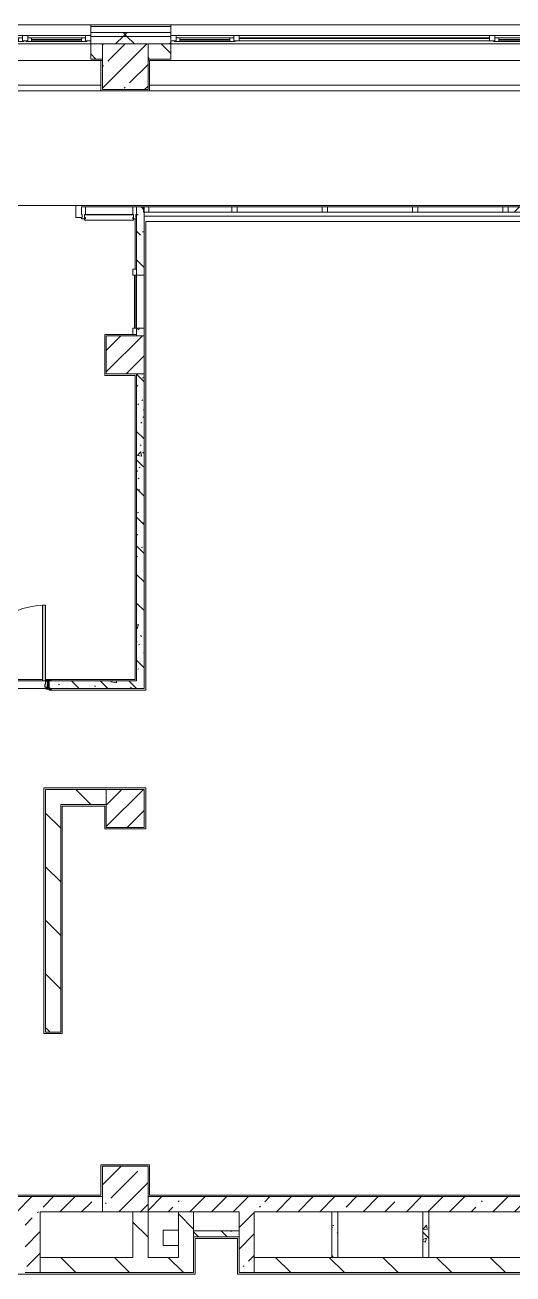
# Model space of a CAD drawing. Header units: millimetres. Extents: x 1322 to 199238, y -8553 to 29000.
# Drawn here: x 131368 to 137795, y 10880 to 27350 of the extents above; entities that cross this region are included whole.
import ezdxf

# ---------------------------------------------------------------- set-up
doc = ezdxf.new("R2010")
doc.units = ezdxf.units.MM
for name, color, linetype, lineweight, true_color in [('A-DOOR-5', 7, 'Continuous', 5, 0xe2e2e2), ('A-DOOR-6', 7, 'Continuous', 5, 0xaaaaaa), ('A-DOOR-FRAM-3', 7, 'Continuous', 5, 0xe2e2e2), ('A-DOOR-FRAM-4', 7, 'Continuous', 5, 0xaaaaaa), ('A-FLOR-2', 7, 'Continuous', 5, 0xaaaaaa), ('I-WALL-5', 7, 'Continuous', 5, 0x787878)]:
    doc.layers.add(name, color=color, linetype=linetype, lineweight=lineweight, true_color=true_color)
for name, color, linetype, lineweight in [('A-GLAZ-3', 7, 'Continuous', 5), ('A-GLAZ-CURT-2', 7, 'Continuous', 5), ('A-GLAZ-CWMG-2', 7, 'Continuous', 5), ('A-WALL', 7, 'Continuous', 9), ('A-WALL-4', 7, 'Continuous', 5), ('I-WALL-3', 7, 'Continuous', 5), ('S-COLS-1', 7, 'Continuous', 5)]:
    doc.layers.add(name, color=color, linetype=linetype, lineweight=lineweight)
pattern_1 = [(45, (72227.77, 0), (-285.1231, 285.1231), []), (45, (72512.9, 0), (-285.1231, 285.1231), [504.031, -100.806, 16.764, -84.042])]
pattern_2 = [(135, (72227.77, 0), (-377.1708, -377.1708), [533.4, -88.9, 17.78, -88.9]), (135, (72227.77, 376.94), (-377.1708, -377.1708), []), (50, (72227.77, 0), (637.6445, -55.7866), [66.675, -733.425]), (355, (72227.8, 0), (-123.3494, 668.699), [53.34, -586.74]), (100.451, (72280.9, -4.65), (514.299, 612.908), [56.665, -623.315]), (46.184, (72227.8, 177.8), (948.776, -147.15), [100.012, -1100.137]), (96.636, (72306.8, 165.5), (830.909, 865.997), [84.998, -934.973]), (351.184, (72227.8, 177.8), (830.918, 865.988), [80.01, -880.11]), (21, (72316.67, 133.35), (530.6506, -357.9283), [66.675, -733.425]), (326, (72316.7, 133.35), (216.308, 644.6585), [53.34, -586.74]), (71.451, (72360.9, 103.5), (746.9596, 286.7243), [56.665, -623.315]), (37.5, (72227.77, 0), (10.8105, 295.9426), [16.764, -562.864, 16.764, -578.866, -588.962]), (37.5, (72227.77, 0), (10.8105, 295.9426), [-1175.258, 16.764, -572.198]), (7.5, (72227.77, 0), (233.8692, 350.6318), [16.764, -322.834, 16.764, -549.529, -224.472]), (7.5, (72227.77, 0), (233.8692, 350.6318), [-905.891, 16.764, -207.708]), (327.5, (72029.52, 0), (474.5678, -20.0513), [16.764, -205.486, 16.764, -676.656, -920.115]), (327.5, (72029.52, 0), (474.5678, -20.0513), [-915.67, 16.764, -903.351]), (317.5, (71940.62, 0), (518.4522, 88.9934), [16.764, -272.161, 16.764, -443.738, -653.415]), (317.5, (71940.62, 0), (518.4522, 88.9934), [-749.427, 16.764, -636.651])]
pattern_3 = [(135, (72227.77, 0), (-353.5534, -353.5534), [])]
pattern_4 = [(45, (72227.77, 0), (-353.5534, 353.5534), []), (135, (72227.77, 0), (-353.5534, -353.5534), [])]

# ---------------------------------------------------------------- blocks, each defined once
blk = doc.blocks.new('Системная панель - Стекло - 70мм-31693610-1_10_3_птичка')
at = {"layer": 'A-GLAZ-CURT-2'}
h = blk.add_hatch(dxfattribs=at)
h.set_pattern_fill('FP_72', color=256, style=0, pattern_type=2)
h.set_pattern_definition([(225, (66547.5, 24415), (1414.214, -1414.214), [1000, -3000]), (225, (67547.5, 24915), (1414.214, -1414.214), [3000, -1000]), (225, (65547.5, 25415), (1414.214, -1414.214), [1000, -3000])])
h.paths.add_polyline_path([(-284, 35), (-543, 35), (-543, -35), (543, -35), (543, 35), (-258, 35)])
for p, q in [((543, 35), (-543, 35)), ((-543, 35), (-543, -35)), ((543, -35), (543, 35)), ((-543, -35), (543, -35))]:
    blk.add_line(p, q, dxfattribs=at)
blk = doc.blocks.new('Системная панель - Стекло - 70мм-31693619-1_10_3_птичка')
at = {"layer": 'A-GLAZ-CURT-2'}
for p, q in [((547.5, 35), (-547.5, 35)), ((-547.5, 35), (-547.5, -35)), ((547.5, -35), (547.5, 35)), ((-547.5, -35), (547.5, -35))]:
    blk.add_line(p, q, dxfattribs=at)
blk = doc.blocks.new('Прямоугольный импост - 50 x 70 мм-23766079-1_10_3_птичка')
at = {"layer": 'A-GLAZ-CWMG-2'}
for p, q in [((-35, 35), (35, 35)), ((-35, -35), (-35, 35)), ((35, 35), (35, -35)), ((35, -35), (-35, -35))]:
    blk.add_line(p, q, dxfattribs=at)
blk = doc.blocks.new('BSC_Колонна _Прямоугольная - 600х600-V155-1_10_3_птичка')
at = {"layer": 'S-COLS-1'}
h = blk.add_hatch(dxfattribs=at)
h.set_pattern_fill('FP_88', color=256, style=0, pattern_type=2)
h.set_pattern_definition([(45, (-60460, -12000), (-285.1231, 285.1231), []), (45, (-60174.88, -12000), (-285.1231, 285.1231), [504.031, -100.806, 16.764, -84.042])])
h.paths.add_polyline_path([(300, -300), (300, 300), (-300, 300), (-300, -300), (208, -300)])
for p, q in [((300, 300), (-300, 300)), ((-300, 300), (-300, -300)), ((300, -300), (300, 300)), ((-300, -300), (300, -300))]:
    blk.add_line(p, q, dxfattribs=at)
blk = doc.blocks.new('Системная панель - Стекло - 70мм-31693620-1_10_3_птичка')
at = {"layer": 'A-GLAZ-CURT-2'}
for p, q in [((560, 35), (-560, 35)), ((-560, 35), (-560, -35)), ((560, -35), (560, 35)), ((-560, -35), (560, -35))]:
    blk.add_line(p, q, dxfattribs=at)
blk = doc.blocks.new('Прямоугольный импост - 50 x 70 мм-V178-1_10_3_птичка')
at = {"layer": 'A-GLAZ-CWMG-2'}
for p, q in [((-35, 35), (35, 35)), ((-35, -35), (-35, 35)), ((35, 35), (35, -35)), ((35, -35), (-35, -35))]:
    blk.add_line(p, q, dxfattribs=at)
blk = doc.blocks.new('Прямоугольный импост - Импост структурный с накладкой - 160мм Темный-32302294-1_10_3_птичка')
at = {"layer": 'A-GLAZ-CWMG-2'}
for p, q in [((-25, 40), (-25, 140)), ((-25, 140), (25, 140)), ((-15, 40), (-25, 40)), ((-25, -17), (-25, 0)), ((-25, 0), (-15, 0)), ((-15, 0), (-15, 40)), ((15, 40), (15, 0)), ((25, 40), (15, 40)), ((15, 0), (25, 0)), ((25, 140), (25, 40)), ((25, 0), (25, -17)), ((25, -17), (-25, -17))]:
    blk.add_line(p, q, dxfattribs=at)
blk = doc.blocks.new('110_Дверь_СКБ_1Ст_Внутренняя1 - Д-11 1100x2100h_кладовые _все__ коридор _между помещениями блока столовой__ моечные _все_-V183-1_10_3_птичка')
at = {"layer": 'A-DOOR-5'}
h = blk.add_hatch(color=256, dxfattribs=at)
h.paths.add_polyline_path([(-487.5, -30), (-477.5, -30), (-477.5, 10), (-487.5, 10), (-487.5, 50), (-512.5, 50), (-512.5, -30)])
h.paths.add_polyline_path([(537.5, -30), (537.5, 50), (512.5, 50), (512.5, 10), (502.5, 10), (502.5, -30), (512.5, -30)])
at = {"layer": 'A-DOOR-6'}
h = blk.add_hatch(dxfattribs=at)
h.set_pattern_fill('FP_70', color=256, style=0, pattern_type=2)
h.set_pattern_definition([(135, (1751.41, 114.685), (-14.14214, -14.14214), []), (225, (1751.41, 114.685), (14.14214, -14.14214), [])])
h.paths.add_polyline_path([(562.5, -50), (562.5, 50), (537.5, 50), (537.5, -50)])
at = {"layer": 'A-DOOR-FRAM-3'}
for points in [[(512.5, 50), (512.5, 1050), (472.5, 1050), (472.5, 50), (492.5, 50)], [(-567.5, 50), (-497.5, 50), (-497.5, 58), (-567.5, 58)], [(592.5, 50), (592.5, 58), (522.5, 58), (522.5, 50), (562.5, 50)], [(-536.1, -58), (-497.5, -58), (-497.5, -50), (-567.5, -50), (-567.5, -58), (-537.5, -58)], [(-497.5, -50), (-497.5, -30), (-512.5, -30), (-512.5, -50)], [(522.5, -50), (537.5, -50), (537.5, -30), (522.5, -30)], [(592.5, -58), (592.5, -50), (522.5, -50), (522.5, -58), (562.5, -58)]]:
    blk.add_hatch(color=256, dxfattribs=at).paths.add_polyline_path(points)
at = {"layer": 'A-DOOR-FRAM-4'}
h = blk.add_hatch(dxfattribs=at)
h.set_pattern_fill('FP_71', color=256, style=0, pattern_type=2)
h.set_pattern_definition([(45, (-371.384, 114.685), (-14.1421, 14.1421), []), (135, (-371.384, 114.685), (-14.1421, -14.1421), [])])
h.paths.add_polyline_path([(-536.1, -50), (-512.5, -50), (-512.5, 50), (-537.5, 50), (-537.5, -50)])
at = {"layer": 'A-DOOR-6'}
for p, q in [((512.5, 1050), (472.5, 1050)), ((472.5, 1050), (472.5, 50)), ((512.5, 50), (512.5, 1050)), ((472.5, 50), (512.5, 50))]:
    blk.add_line(p, q, dxfattribs=at)
blk.add_arc((512.5, 50), 1000, 90, 180, dxfattribs=at)
at = {"layer": 'A-DOOR-FRAM-4'}
for p, q in [((-497.5, 58), (-567.5, 58)), ((-567.5, 58), (-567.5, 50)), ((-567.5, 50), (-497.5, 50)), ((-512.5, 50), (-537.5, 50)), ((-537.5, 50), (-537.5, -50)), ((-487.5, 50), (-512.5, 50)), ((-512.5, 50), (-512.5, -30)), ((-512.5, -50), (-512.5, 50)), ((-497.5, 50), (-512.5, 50)), ((-512.5, 50), (-512.5, 49)), ((-512.5, 49), (-497.5, 49)), ((-497.5, 50), (-497.5, 58)), ((-497.5, 49), (-497.5, 50)), ((-487.5, 10), (-487.5, 50)), ((-477.5, 10), (-487.5, 10)), ((-477.5, -30), (-477.5, 10)), ((512.5, 10), (502.5, 10)), ((502.5, 10), (502.5, -30)), ((512.5, 50), (512.5, 10)), ((537.5, 50), (512.5, 50)), ((592.5, 58), (522.5, 58)), ((522.5, 58), (522.5, 50)), ((537.5, 50), (522.5, 50)), ((522.5, 50), (522.5, 49)), ((522.5, 50), (592.5, 50)), ((522.5, 49), (537.5, 49)), ((537.5, -30), (537.5, 50)), ((562.5, 50), (537.5, 50)), ((537.5, 50), (537.5, -50)), ((537.5, 49), (537.5, 50)), ((562.5, -50), (562.5, 50)), ((592.5, 50), (592.5, 58)), ((-497.5, -50), (-567.5, -50)), ((-567.5, -50), (-567.5, -58)), ((-567.5, -58), (-497.5, -58)), ((-537.5, -50), (-512.5, -50)), ((-512.5, -30), (-477.5, -30)), ((-497.5, -30), (-512.5, -30)), ((-512.5, -30), (-512.5, -50)), ((-512.5, -50), (-497.5, -50)), ((-497.5, -50), (-497.5, -30)), ((-497.5, -58), (-497.5, -50)), ((502.5, -30), (537.5, -30)), ((537.5, -30), (522.5, -30)), ((522.5, -30), (522.5, -50)), ((522.5, -50), (537.5, -50)), ((592.5, -50), (522.5, -50)), ((522.5, -50), (522.5, -58)), ((522.5, -58), (592.5, -58)), ((537.5, -50), (537.5, -30)), ((537.5, -50), (562.5, -50)), ((592.5, -58), (592.5, -50))]:
    blk.add_line(p, q, dxfattribs=at)
blk = doc.blocks.new('Системная панель - Стекло - 70мм-V191-1_10_3_птичка')
at = {"layer": 'A-GLAZ-CURT-2'}
for p, q in [((560, 35), (-560, 35)), ((-560, 35), (-560, -35)), ((560, -35), (560, 35)), ((-560, -35), (560, -35))]:
    blk.add_line(p, q, dxfattribs=at)
blk = doc.blocks.new('120_Окно_СКБ_2Ст - 120_Окно_СКБ_2Ст 2300х2400 _мал створка справа_-19949978-1_10_3_птичка')
at = {"layer": 'A-GLAZ-3'}
for p, q in [((-1150, -75), (-1150, -5)), ((-1150, -5), (-1080, -5)), ((1150, -5), (-1150, -5)), ((-1080, -75), (-1150, -75)), ((-1150, -75), (-1100, -75)), ((-1080, -75), (-1100, -75)), ((-1100, -75), (-1100, -85)), ((-1100, -85), (270, -85)), ((270, -85), (-1100, -85)), ((-1080, -5), (-1080, -75)), ((250, -35), (-1080, -35)), ((-1080, -35), (-1080, -75)), ((-1030, -85), (-1030, -35)), ((-1030, -55), (200, -55)), ((200, -65), (-1030, -65)), ((200, -85), (200, -35)), ((250, -75), (250, -5)), ((250, -5), (320, -5)), ((250, -75), (250, -35)), ((320, -75), (250, -75)), ((270, -75), (250, -75)), ((270, -75), (300, -75)), ((270, -85), (270, -75)), ((320, -75), (300, -75)), ((300, -75), (300, -85)), ((300, -85), (1100, -85)), ((1100, -85), (300, -85)), ((320, -5), (320, -75)), ((1080, -35), (320, -35)), ((320, -35), (320, -75)), ((370, -85), (370, -35)), ((370, -55), (1030, -55)), ((1030, -65), (370, -65)), ((1030, -85), (1030, -35)), ((1080, -75), (1080, -5)), ((1080, -5), (1150, -5)), ((1080, -75), (1080, -35)), ((1150, -75), (1080, -75)), ((1100, -75), (1080, -75)), ((1100, -75), (1150, -75)), ((1100, -85), (1100, -75)), ((1150, -5), (1150, -75))]:
    blk.add_line(p, q, dxfattribs=at)
blk = doc.blocks.new('120_Окно_СКБ_3Ст - 120_Окно_СКБ_3Ст_5100-21641134-1_10_3_птичка')
at = {"layer": 'A-GLAZ-3'}
for p, q in [((-2550, -75), (-2550, -5)), ((-2550, -5), (-2480, -5)), ((2550, -5), (-2550, -5)), ((-2480, -75), (-2550, -75)), ((-2550, -75), (-2500, -75)), ((-2480, -75), (-2500, -75)), ((-2500, -75), (-2500, -85)), ((-2500, -85), (-1700, -85)), ((-1700, -85), (-2500, -85)), ((-2480, -5), (-2480, -75)), ((-1720, -35), (-2480, -35)), ((-2480, -35), (-2480, -75)), ((-2430, -85), (-2430, -35)), ((-2430, -55), (-1770, -55)), ((-1770, -65), (-2430, -65)), ((-1770, -85), (-1770, -35)), ((-1720, -75), (-1720, -5)), ((-1720, -5), (-1650, -5)), ((-1720, -75), (-1720, -35)), ((-1650, -75), (-1720, -75)), ((-1700, -75), (-1720, -75)), ((-1700, -75), (1700, -75)), ((-1700, -85), (-1700, -75)), ((-1650, -5), (-1650, -75)), ((1650, -35), (-1650, -35)), ((1650, -45), (-1650, -45)), ((1650, -75), (1650, -5)), ((1650, -5), (1720, -5)), ((1720, -75), (1650, -75)), ((1720, -75), (1700, -75)), ((1700, -75), (1700, -85)), ((1700, -85), (2500, -85)), ((2500, -85), (1700, -85)), ((1720, -5), (1720, -75)), ((2480, -35), (1720, -35)), ((1720, -35), (1720, -75)), ((1770, -85), (1770, -35)), ((1770, -55), (2430, -55)), ((2430, -65), (1770, -65)), ((2430, -85), (2430, -35)), ((2480, -75), (2480, -5)), ((2480, -5), (2550, -5)), ((2480, -75), (2480, -35)), ((2550, -75), (2480, -75)), ((2500, -75), (2480, -75)), ((2500, -75), (2550, -75)), ((2500, -85), (2500, -75)), ((2550, -5), (2550, -75))]:
    blk.add_line(p, q, dxfattribs=at)
blk = doc.blocks.new('BSC_Колонна _Прямоугольная - 500х500-V228-1_10_3_птичка')
at = {"layer": 'S-COLS-1'}
h = blk.add_hatch(dxfattribs=at)
h.set_pattern_fill('FP_142', color=256, style=0, pattern_type=2)
h.set_pattern_definition([(45, (-60460, -17020), (-285.1231, 285.1231), []), (45, (-60174.88, -17020), (-285.1231, 285.1231), [504.031, -100.806, 16.764, -84.042])])
h.paths.add_polyline_path([(189, -250), (250, -250), (250, 250), (-250, 250), (-250, -250), (-239, -250)])
for p, q in [((250, 250), (-250, 250)), ((-250, 250), (-250, -250)), ((250, -250), (250, 250)), ((-250, -250), (250, -250))]:
    blk.add_line(p, q, dxfattribs=at)
blk = doc.blocks.new('BSC_Колонна _Прямоугольная - 500х500-V229-1_10_3_птичка')
at = {"layer": 'S-COLS-1'}
h = blk.add_hatch(dxfattribs=at)
h.set_pattern_fill('FP_143', color=256, style=0, pattern_type=2)
h.set_pattern_definition([(45, (-60460, -23000), (-285.1231, 285.1231), []), (45, (-60174.88, -23000), (-285.1231, 285.1231), [504.031, -100.806, 16.764, -84.042])])
h.paths.add_polyline_path([(130, -250), (250, -250), (248, 250), (-250, 249), (-250, -250), (-239, -250)])
for p, q in [((250, 250), (-250, 250)), ((-250, 250), (-250, -250)), ((250, -250), (250, 250)), ((-250, -250), (250, -250))]:
    blk.add_line(p, q, dxfattribs=at)
blk = doc.blocks.new('Штора противопожарная_Рен - ШТ_700х700-22567375-1_10_3_птичка')
at = {"layer": 'A-DOOR-6'}
for p, q in [((-430, 100), (-350, 100)), ((-430, 50), (-430, 100)), ((-350, 50), (-430, 50)), ((-350, 100), (-350, 50)), ((-350, 78), (350, 78)), ((-350, 73), (-350, 78)), ((350, 73), (-350, 73)), ((350, 100), (430, 100)), ((350, 50), (350, 100)), ((350, 78), (350, 73)), ((430, 50), (350, 50)), ((430, 100), (430, 50))]:
    blk.add_line(p, q, dxfattribs=at)
blk = doc.blocks.new('Системная панель - Стекло - 70мм-32304938-1_10_3_птичка')
at = {"layer": 'A-GLAZ-CURT-2'}
h = blk.add_hatch(dxfattribs=at)
h.set_pattern_fill('FP_170', color=256, style=0, pattern_type=2)
h.set_pattern_definition([(225, (60747.5, 24310), (1414.214, -1414.214), [1000, -3000]), (225, (61747.5, 24810), (1414.214, -1414.214), [3000, -1000]), (225, (59747.5, 25310), (1414.214, -1414.214), [1000, -3000])])
h.paths.add_polyline_path([(322, 35), (-323, 35), (-323, -35), (322, -35), (322, 18)])
for p, q in [((322, 35), (-323, 35)), ((-323, 35), (-323, -35)), ((322, -35), (322, 35)), ((-323, -35), (322, -35))]:
    blk.add_line(p, q, dxfattribs=at)
blk = doc.blocks.new('Прямоугольный импост - Импост структурный с накладкой - 160мм Темный-32304618-1_10_3_птичка')
at = {"layer": 'A-GLAZ-CWMG-2'}
for p, q in [((59935, 24950), (60560, 24950)), ((59935, 24850), (60560, 24850))]:
    blk.add_line(p, q, dxfattribs=at)
blk = doc.blocks.new('Системная панель - Стекло - 70мм-V258-1_10_3_птичка')
at = {"layer": 'A-GLAZ-CURT-2'}
for p, q in [((560, 35), (-560, 35)), ((-560, 35), (-560, -35)), ((560, -35), (560, 35)), ((-560, -35), (560, -35))]:
    blk.add_line(p, q, dxfattribs=at)
blk = doc.blocks.new('Прямоугольный импост - Импост структурный с накладкой - 160мм Темный-32302318-1_10_3_птичка')
at = {"layer": 'A-GLAZ-CWMG-2'}
for p, q in [((0, 140), (-50, 140)), ((-50, 140), (-50, 40)), ((-50, 40), (-40, 40)), ((-40, 0), (-50, 0)), ((-50, 0), (-50, -17)), ((-40, 40), (-40, 0)), ((-10, 0), (-10, 40)), ((-10, 40), (0, 40)), ((0, 0), (-10, 0)), ((0, 40), (0, 140)), ((0, -17), (0, 0)), ((-50, -17), (0, -17))]:
    blk.add_line(p, q, dxfattribs=at)
blk = doc.blocks.new('Зашивка приборов отопления9 - Зашивка приборов отопления-33277916-1_10_3_птичка')
at = {"layer": 'A-WALL-4'}
for p, q in [((51570, 26880), (51570, 26555)), ((54140, 26880), (51570, 26880)), ((54140, 26555), (54140, 26880)), ((51570, 26555), (54140, 26555)), ((54140, 26555), (51570, 26555)), ((51570, 26555), (51570, 26480)), ((54140, 26480), (54140, 26555)), ((51570, 26480), (54140, 26480))]:
    blk.add_line(p, q, dxfattribs=at)
blk = doc.blocks.new('Зашивка приборов отопления10 - Зашивка приборов отопления-33278020-1_10_3_птичка')
at = {"layer": 'A-WALL-4'}
for p, q in [((51570, 26880), (51570, 26555)), ((56926, 26880), (51570, 26880)), ((56926, 26555), (56926, 26880)), ((51570, 26555), (56926, 26555)), ((56930, 26555), (51570, 26555)), ((51570, 26555), (51570, 26480)), ((56930, 26480), (56930, 26555)), ((51570, 26480), (56930, 26480))]:
    blk.add_line(p, q, dxfattribs=at)

msp = doc.modelspace()

# ---------------------------------------------------------------- hatches: boundary and pattern name
at = {"layer": 'A-WALL-4'}
h = msp.add_hatch(dxfattribs=at)
h.set_pattern_fill('FP_56', color=256, style=0, pattern_type=2)
h.set_pattern_definition(pattern_4)
h.paths.add_polyline_path([(155652.9, 27200), (157197.8, 27200), (157197.8, 27250), (152577.8, 27250), (152577.8, 27200), (155452.9, 27200)])
h.paths.add_polyline_path([(143037.8, 27200), (143037.8, 27250), (140437.8, 27250), (140437.8, 27200), (142537.8, 27200)])
h.paths.add_polyline_path([(138987.8, 27200), (139337.8, 27200), (139337.8, 27250), (138387.8, 27250), (138387.8, 27200)])
h.paths.add_polyline_path([(145137.8, 27200), (146477.8, 27200), (146477.8, 27250), (145137.8, 27250), (145137.8, 27210)])
h.paths.add_polyline_path([(149477.8, 27200), (149477.8, 27250), (148577.8, 27250), (148577.8, 27200), (148977.8, 27200)])
h.paths.add_polyline_path([(129932.8, 27200), (129932.8, 27250), (129087.8, 27250), (129087.8, 27200)])
h.paths.add_polyline_path([(132449, 27200), (133287.8, 27200), (133287.8, 27250), (132232.8, 27250), (132232.8, 27200)])
h.paths.add_polyline_path([(120987.8, 27200), (120987.8, 27250), (119887.8, 27250), (119887.8, 27200), (120387.8, 27200)])
h.paths.add_polyline_path([(126987.8, 27200), (126987.8, 27250), (126087.8, 27250), (126087.8, 27200), (126869.5, 27200)])
h.paths.add_polyline_path([(123987.8, 27200), (123987.8, 27250), (123087.8, 27250), (123087.8, 27200)])
h.paths.add_polyline_path([(116787.8, 27200), (116787.8, 27250), (114387.8, 27250), (114387.8, 27200), (115710.3, 27200)])
h = msp.add_hatch(dxfattribs=at)
h.set_pattern_fill('FP_56', color=256, style=0, pattern_type=2)
h.set_pattern_definition(pattern_4)
h.paths.add_polyline_path([(114987.8, 27100), (116787.8, 27100), (116787.8, 27200), (114387.8, 27200), (114387.8, 27100)])
h.paths.add_polyline_path([(132987.8, 27100), (133287.8, 27100), (133287.8, 27200), (132232.8, 27200), (132232.8, 27100), (132449, 27100)])
h.paths.add_polyline_path([(156327.8, 27100), (157197.8, 27100), (157193.2, 27200), (152577.8, 27198.1), (152577.8, 27100), (155652.9, 27100)])
h.paths.add_polyline_path([(123627.8, 27100), (123987.8, 27100), (123987.8, 27200), (123087.8, 27200), (123087.8, 27100)])
h.paths.add_polyline_path([(126087.8, 27100), (126987.8, 27100), (126987.8, 27200), (126087.8, 27200), (126087.8, 27140)])
h.paths.add_polyline_path([(120087.8, 27100), (120987.8, 27100), (120987.8, 27200), (119887.8, 27200), (119887.8, 27100)])
h.paths.add_polyline_path([(139337.8, 27100), (139337.8, 27102), (139305.8, 27102), (139305.8, 27110), (139337.8, 27110), (139337.8, 27200), (138387.8, 27200), (138387.8, 27100), (139305.8, 27100)])
h.paths.add_polyline_path([(129932.8, 27100), (129932.8, 27200), (129087.8, 27200), (129087.8, 27100), (129577.8, 27100)])
h.paths.add_polyline_path([(148977.8, 27100), (149477.8, 27100), (149477.8, 27200), (148577.8, 27200), (148577.8, 27100)])
h.paths.add_polyline_path([(140469.8, 27100), (143037.8, 27100), (143037.8, 27200), (140437.8, 27200), (140437.8, 27110), (140469.8, 27110), (140469.8, 27102), (140437.8, 27100)])
h.paths.add_polyline_path([(145767.8, 27100), (146477.8, 27100), (146477.8, 27200), (145137.8, 27200), (145137.8, 27100)])
h = msp.add_hatch(dxfattribs=at)
h.set_pattern_fill('FP_67', color=256, style=0, pattern_type=2)
h.set_pattern_definition([(135, (72227.77, 0), (-176.7767, -176.7767), [])])
h.paths.add_polyline_path([(120387.8, 26900), (120387.8, 27100), (119887.8, 27100), (119887.8, 26900), (120359.9, 26900)])
h.paths.add_polyline_path([(114987.8, 26900), (116787.8, 26900), (116787.8, 27100), (114987.8, 27100), (114987.8, 27061.4)])
h.paths.add_polyline_path([(123627.8, 26900), (123987.8, 26900), (123987.8, 27100), (123087.8, 27100), (123087.8, 26900), (123569.6, 26900)])
h.paths.add_polyline_path([(126087.8, 26900), (126387.8, 26900), (126387.8, 27100), (126087.8, 27100), (126087.8, 26969.4)])
h.paths.add_polyline_path([(152877.8, 26900), (152877.8, 27100), (152577.8, 27100), (152577.8, 26900)])
h.paths.add_polyline_path([(133287.8, 26900), (133287.8, 27100), (132987.8, 27100), (132987.8, 26900)])
h.paths.add_polyline_path([(148977.8, 26900), (148977.8, 27100), (148577.8, 27100), (148577.8, 26900), (148656, 26900)])
h.paths.add_polyline_path([(139287.8, 26900), (139287.8, 27100), (138987.8, 27100), (138987.8, 26900)])
h.paths.add_polyline_path([(132232.8, 26900), (132387.8, 26900), (132387.8, 27100), (132232.8, 27100), (132232.8, 26936.5)])
h.paths.add_polyline_path([(140433.8, 26900), (142537.8, 26900), (142537.8, 27100), (140433.8, 27100), (140433.8, 27091.3)])
h.paths.add_polyline_path([(146477.8, 26900), (146477.8, 27100), (146267.8, 27100), (146267.8, 26900)])
h.paths.add_polyline_path([(145767.8, 26900), (145767.8, 27100), (145137.8, 27100), (145137.8, 26900)])
h.paths.add_polyline_path([(129087.8, 26900), (129932.8, 26900), (129932.8, 27100), (129087.8, 27100), (129087.8, 27091.3)])
at = {"layer": 'I-WALL-3'}
h = msp.add_hatch(dxfattribs=at)
h.set_pattern_fill('FP_66', color=256, style=0, pattern_type=2)
h.set_pattern_definition(pattern_3)
h.paths.add_polyline_path([(131637.8, 17070), (132437.8, 17070), (132437.8, 17270), (131637.8, 17265)])
h = msp.add_hatch(dxfattribs=at)
h.set_pattern_fill('FP_66', color=256, style=0, pattern_type=2)
h.set_pattern_definition(pattern_3)
h.paths.add_polyline_path([(131637.8, 14070), (131837.8, 14070), (131837.8, 17070), (131637.8, 17070), (131637.8, 14073.4)])
h = msp.add_hatch(dxfattribs=at)
h.set_pattern_fill('FP_36', color=256, style=0, pattern_type=2)
h.set_pattern_definition(pattern_1)
h.paths.add_polyline_path([(131367.8, 11700), (132387.8, 11700), (132387.8, 11900), (126987.8, 11900), (126987.8, 11700), (130589.2, 11700)])
h.paths.add_polyline_path([(124079.7, 11700), (126387.8, 11700), (126387.8, 11900), (123937.8, 11900), (123937.8, 11700)])
h = msp.add_hatch(dxfattribs=at)
h.set_pattern_fill('FP_36', color=256, style=0, pattern_type=2)
h.set_pattern_definition(pattern_1)
h.paths.add_polyline_path([(134308.9, 11700), (138387.8, 11700), (138387.8, 11900), (132987.8, 11900), (132987.8, 11700), (134187.8, 11700)])
h = msp.add_hatch(dxfattribs=at)
h.set_pattern_fill('FP_36', color=256, style=0, pattern_type=2)
h.set_pattern_definition(pattern_1)
h.paths.add_polyline_path([(131367.8, 10900), (131567.8, 10900), (131567.8, 11700), (131367.8, 11700), (131367.8, 10980)])
h = msp.add_hatch(dxfattribs=at)
h.set_pattern_fill('FP_66', color=256, style=0, pattern_type=2)
h.set_pattern_definition(pattern_3)
h.paths.add_polyline_path([(132987.8, 11100), (132987.8, 11700), (132787.8, 11700), (132787.8, 11100)])
h = msp.add_hatch(dxfattribs=at)
h.set_pattern_fill('FP_66', color=256, style=0, pattern_type=2)
h.set_pattern_definition(pattern_3)
h.paths.add_polyline_path([(133587.8, 11100), (133587.8, 11700), (133387.8, 11700), (133387.8, 11100), (133531.4, 11100)])
h = msp.add_hatch(dxfattribs=at)
h.set_pattern_fill('FP_36', color=256, style=0, pattern_type=2)
h.set_pattern_definition(pattern_1)
h.paths.add_polyline_path([(134387.8, 10900), (134387.8, 11700), (134187.8, 11700), (134187.8, 10900)])
h = msp.add_hatch(dxfattribs=at)
h.set_pattern_fill('FP_66', color=256, style=0, pattern_type=2)
h.set_pattern_definition(pattern_3)
h.paths.add_polyline_path([(131567.8, 10900), (133587.8, 10900), (133587.8, 11100), (131567.8, 11100), (131567.8, 10994)])
h = msp.add_hatch(dxfattribs=at)
h.set_pattern_fill('FP_66', color=256, style=0, pattern_type=2)
h.set_pattern_definition(pattern_3)
h.paths.add_polyline_path([(145187.6, 10900), (145767.8, 10900), (145767.8, 11100), (145157.6, 11100), (145157.6, 10900)])
h.paths.add_polyline_path([(138987.8, 10900), (140896.6, 10900), (140896.6, 11100), (138987.8, 11100), (138987.8, 10994)])
h.paths.add_polyline_path([(138787.8, 10900), (138787.8, 11100), (134387.8, 11100), (134387.8, 10900), (136168.8, 10900)])
h.paths.add_polyline_path([(141846.6, 10900), (144207.6, 10900), (144207.6, 11100), (141846.6, 11100), (141846.6, 10994)])
at = {"layer": 'I-WALL-5'}
h = msp.add_hatch(dxfattribs=at)
h.set_pattern_fill('FP_65', color=256, style=0, pattern_type=2)
h.set_pattern_definition(pattern_2)
h.paths.add_polyline_path([(132937.8, 18600), (132937.8, 22750), (132837.8, 22750), (132837.8, 18600), (132925.2, 18600)])
h.paths.add_polyline_path([(132837.8, 23250), (132937.8, 23250), (132937.8, 23350), (132837.8, 23350), (132837.8, 23270)])
h.paths.add_polyline_path([(132837.8, 24050), (132937.8, 24050), (132937.8, 24950), (132837.8, 24950), (132837.8, 24130)])
h = msp.add_hatch(dxfattribs=at)
h.set_pattern_fill('FP_65', color=256, style=0, pattern_type=2)
h.set_pattern_definition(pattern_2)
h.paths.add_polyline_path([(132817.8, 18600), (132837.8, 18600), (132837.8, 18700), (131687.8, 18700), (131687.8, 18600), (132449, 18600)])
h.paths.add_polyline_path([(130357.8, 18600), (130587.8, 18600), (130587.8, 18700), (130357.8, 18700)])
h = msp.add_hatch(dxfattribs=at)
h.set_pattern_fill('FP_65', color=256, style=0, pattern_type=2)
h.set_pattern_definition(pattern_2)
h.paths.add_polyline_path([(135407.8, 11100), (135487.8, 11100), (135487.8, 11700), (135407.8, 11700), (135407.8, 11457)])
h = msp.add_hatch(dxfattribs=at)
h.set_pattern_fill('FP_65', color=256, style=0, pattern_type=2)
h.set_pattern_definition(pattern_2)
h.paths.add_polyline_path([(136607.8, 11100), (136687.8, 11100), (136687.8, 11700), (136607.8, 11700), (136607.8, 11457)])
h = msp.add_hatch(dxfattribs=at)
h.set_pattern_fill('FP_65', color=256, style=0, pattern_type=2)
h.set_pattern_definition(pattern_2)
h.paths.add_polyline_path([(134187.8, 11370), (134187.8, 11450), (133587.8, 11450), (133587.8, 11370), (134167.8, 11370)])
at = {"layer": 'S-COLS-1'}
h = msp.add_hatch(dxfattribs=at)
h.set_pattern_fill('FP_36', color=256, style=0, pattern_type=2)
h.set_pattern_definition(pattern_1)
h.paths.add_polyline_path([(132449, 26500), (132987.8, 26500), (132987.8, 27100), (132387.8, 27100), (132387.8, 26500), (132414.9, 26500)])

# ---------------------------------------------------------------- linework, layer by layer
at = {"layer": 'A-FLOR-2'}
for p, q in [((133007.8, 26480), (132367.8, 26480)), ((130177.8, 24970), (139007.8, 24970)), ((132037.8, 24810), (132037.8, 24970)), ((132112.8, 24810), (132037.8, 24810)), ((132817.8, 24130), (132817.8, 24791.7)), ((138867.8, 24760), (132957.8, 24760)), ((132957.8, 24760), (132957.8, 18580)), ((132817.8, 23350), (132817.8, 24050)), ((132417.8, 22730), (132417.8, 23270)), ((132417.8, 23270), (132787.8, 23270)), ((132817.8, 22730), (132417.8, 22730)), ((132817.8, 18720), (132817.8, 22730)), ((131597.8, 18720), (130377.8, 18720)), ((132817.8, 18720), (131637.8, 18720)), ((131687.8, 18708), (131687.8, 18720)), ((131687.8, 18580), (131687.8, 18592)), ((132957.8, 18580), (131687.8, 18580)), ((131617.8, 14050), (131617.8, 17290)), ((131617.8, 17290), (132957.8, 17290)), ((132957.8, 17290), (132957.8, 16750)), ((132417.8, 17050), (131857.8, 17050)), ((131857.8, 17050), (131857.8, 14050)), ((132417.8, 16750), (132417.8, 17050)), ((132957.8, 16750), (132417.8, 16750)), ((131857.8, 14050), (131617.8, 14050)), ((132367.8, 11920), (132367.8, 12320)), ((132367.8, 12320), (133007.8, 12320)), ((133007.8, 12320), (133007.8, 11920)), ((129797.8, 11920), (132367.8, 11920)), ((133007.8, 11920), (138367.8, 11920)), ((133187.8, 11457), (133387.8, 11457)), ((133187.8, 11257), (133187.8, 11457)), ((133387.8, 11257), (133187.8, 11257)), ((134167.8, 11350), (133607.8, 11350)), ((133607.8, 11350), (133607.8, 10880)), ((134167.8, 10880), (134167.8, 11350)), ((133607.8, 10880), (130757.8, 10880)), ((140887.7, 10880), (134167.8, 10880))]:
    msp.add_line(p, q, dxfattribs=at)
at = {"layer": 'A-WALL'}
for p, q in [((133287.8, 27330), (132232.8, 27330)), ((133287.8, 27250), (132232.8, 27250)), ((133287.8, 27200), (132232.8, 27200)), ((132387.8, 27100), (132232.8, 27100)), ((132232.8, 27100), (132387.8, 27100)), ((133287.8, 27100), (132987.8, 27100)), ((132987.8, 27100), (133287.8, 27100)), ((133587.8, 11700), (133387.8, 11700)), ((135487.8, 11700), (135407.8, 11700)), ((136687.8, 11700), (136607.8, 11700)), ((133587.8, 11450), (133587.8, 11370)), ((134187.8, 11370), (134187.8, 11450)), ((131567.8, 11100), (131567.8, 10900)), ((135407.8, 11100), (135487.8, 11100)), ((136607.8, 11100), (136687.8, 11100))]:
    msp.add_line(p, q, dxfattribs=at)
at = {"layer": 'A-WALL-4'}
for p, q in [((114387.8, 27350), (139337.8, 27350)), ((132232.8, 27350), (132232.8, 27100)), ((133287.8, 27100), (133287.8, 27350)), ((132232.8, 27100), (129932.8, 27100)), ((132232.8, 27100), (132232.8, 26900)), ((132387.8, 26900), (132387.8, 27100)), ((132387.8, 27100), (132987.8, 27100)), ((132987.8, 27100), (132987.8, 26900)), ((133287.8, 26900), (133287.8, 27100)), ((138387.8, 27100), (133287.8, 27100)), ((132232.8, 26900), (132387.8, 26900)), ((132987.8, 26900), (133287.8, 26900))]:
    msp.add_line(p, q, dxfattribs=at)
at = {"layer": 'I-WALL-3'}
for p, q in [((129932.8, 27100), (132232.8, 27100)), ((133287.8, 27100), (138387.8, 27100)), ((132387.8, 26880), (129777.8, 26880)), ((138387.8, 26880), (132987.8, 26880)), ((132837.8, 24950), (132837.8, 24130)), ((132937.8, 24950), (132837.8, 24950)), ((132937.8, 23250), (132937.8, 24950)), ((138887.8, 24830), (132937.8, 24830)), ((132837.8, 24050), (132937.8, 24050)), ((132837.8, 23350), (132837.8, 24050)), ((132937.8, 23350), (132837.8, 23350)), ((132837.8, 23270), (132837.8, 23250)), ((132837.8, 22750), (132837.8, 18700)), ((132937.8, 18600), (132937.8, 22750)), ((130637.8, 18700), (131597.8, 18700)), ((132837.8, 18700), (131717.8, 18700)), ((131647.8, 18600), (130627.8, 18600)), ((131717.8, 18600), (132937.8, 18600)), ((132437.8, 17270), (131637.8, 17270)), ((131637.8, 17270), (131637.8, 14070)), ((131837.8, 17070), (132437.8, 17070)), ((131837.8, 14070), (131837.8, 17070)), ((131637.8, 14070), (131837.8, 14070)), ((132387.8, 11900), (129777.8, 11900)), ((138387.8, 11900), (132987.8, 11900)), ((131567.8, 11700), (132387.8, 11700)), ((131567.8, 11100), (131567.8, 11700)), ((132787.8, 11700), (132787.8, 11100)), ((132987.8, 11100), (132987.8, 11700)), ((132987.8, 11700), (133387.8, 11700)), ((133387.8, 11700), (133387.8, 11100)), ((133587.8, 11450), (133587.8, 11700)), ((133587.8, 11700), (134187.8, 11700)), ((134187.8, 11700), (134187.8, 11450)), ((134387.8, 11700), (135407.8, 11700)), ((134387.8, 10900), (134387.8, 11700)), ((135407.8, 11700), (135407.8, 11100)), ((135487.8, 11100), (135487.8, 11700)), ((135487.8, 11700), (136607.8, 11700)), ((136607.8, 11700), (136607.8, 11100)), ((136687.8, 11100), (136687.8, 11700)), ((136687.8, 11700), (138387.8, 11700)), ((134187.8, 11450), (133587.8, 11450)), ((133587.8, 10900), (133587.8, 11370)), ((133587.8, 11370), (134187.8, 11370)), ((134187.8, 11370), (134187.8, 10900)), ((132787.8, 11100), (131567.8, 11100)), ((133387.8, 11100), (132987.8, 11100)), ((135407.8, 11100), (134387.8, 11100)), ((136607.8, 11100), (135487.8, 11100)), ((138787.8, 11100), (136687.8, 11100)), ((131367.8, 10900), (133587.8, 10900)), ((134187.8, 10900), (140866.6, 10900))]:
    msp.add_line(p, q, dxfattribs=at)
at = {"layer": 'S-COLS-1'}
for p, q in [((132987.8, 27100), (132387.8, 27100)), ((132387.8, 27100), (132387.8, 26900)), ((132987.8, 26900), (132987.8, 27100)), ((132387.8, 26900), (132387.8, 26500)), ((132987.8, 26500), (132987.8, 26900)), ((132387.8, 26500), (132987.8, 26500))]:
    msp.add_line(p, q, dxfattribs=at)

# ---------------------------------------------------------------- block references
at = {"layer": 'A-DOOR-6', "rotation": 89.99999999999991}
msp.add_blockref('Штора противопожарная_Рен - ШТ_700х700-22567375-1_10_3_птичка', (132887.8, 23700), dxfattribs=at)
at = {"layer": 'A-DOOR-6'}
msp.add_blockref('110_Дверь_СКБ_1Ст_Внутренняя1 - Д-11 1100x2100h_кладовые _все__ коридор _между помещениями блока столовой__ моечные _все_-V183-1_10_3_птичка', (131125.3, 18650), dxfattribs=at)
at = {"layer": 'A-GLAZ-3'}
for name, p in [('120_Окно_СКБ_2Ст - 120_Окно_СКБ_2Ст 2300х2400 _мал створка справа_-19949978-1_10_3_птичка', (131082.8, 27215)), ('120_Окно_СКБ_3Ст - 120_Окно_СКБ_3Ст_5100-21641134-1_10_3_птичка', (135837.8, 27215))]:
    msp.add_blockref(name, p, dxfattribs=at)
at = {"layer": 'A-GLAZ-CURT-2', "rotation": 180}
for name, p in [('Системная панель - Стекло - 70мм-31693619-1_10_3_птичка', (133545.3, 24915)), ('Системная панель - Стекло - 70мм-V258-1_10_3_птичка', (134722.8, 24915)), ('Системная панель - Стекло - 70мм-31693620-1_10_3_птичка', (135912.8, 24915)), ('Системная панель - Стекло - 70мм-V191-1_10_3_птичка', (137102.8, 24915)), ('Системная панель - Стекло - 70мм-31693610-1_10_3_птичка', (138275.3, 24915)), ('Системная панель - Стекло - 70мм-32304938-1_10_3_птичка', (132475.3, 24810))]:
    msp.add_blockref(name, p, dxfattribs=at)
at = {"layer": 'A-GLAZ-CWMG-2', "extrusion": (0, 0, -1)}
for name, p in [('Прямоугольный импост - Импост структурный с накладкой - 160мм Темный-32302294-1_10_3_птичка', (-132137.8, 24810)), ('Прямоугольный импост - 50 x 70 мм-V178-1_10_3_птичка', (-132962.8, 24915)), ('Прямоугольный импост - 50 x 70 мм-23766079-1_10_3_птичка', (-134127.8, 24915)), ('Прямоугольный импост - 50 x 70 мм-23766079-1_10_3_птичка', (-135317.8, 24915)), ('Прямоугольный импост - 50 x 70 мм-23766079-1_10_3_птичка', (-136507.8, 24915)), ('Прямоугольный импост - 50 x 70 мм-23766079-1_10_3_птичка', (-137697.8, 24915))]:
    msp.add_blockref(name, p, dxfattribs=at)
at = {"layer": 'A-GLAZ-CWMG-2'}
for name, p in [('Прямоугольный импост - Импост структурный с накладкой - 160мм Темный-32304618-1_10_3_птичка', (72227.8, 0)), ('Прямоугольный импост - Импост структурный с накладкой - 160мм Темный-32302318-1_10_3_птичка', (132837.8, 24810))]:
    msp.add_blockref(name, p, dxfattribs=at)
at = {"layer": 'A-WALL-4'}
for name, p in [('Зашивка приборов отопления9 - Зашивка приборов отопления-33277916-1_10_3_птичка', (78227.8, 0)), ('Зашивка приборов отопления10 - Зашивка приборов отопления-33278020-1_10_3_птичка', (81437.8, 0))]:
    msp.add_blockref(name, p, dxfattribs=at)
at = {"layer": 'S-COLS-1'}
for name, p in [('BSC_Колонна _Прямоугольная - 500х500-V229-1_10_3_птичка', (132687.8, 23000)), ('BSC_Колонна _Прямоугольная - 500х500-V228-1_10_3_птичка', (132687.8, 17020)), ('BSC_Колонна _Прямоугольная - 600х600-V155-1_10_3_птичка', (132687.8, 12000))]:
    msp.add_blockref(name, p, dxfattribs=at)

doc.saveas('drawing.dxf')
